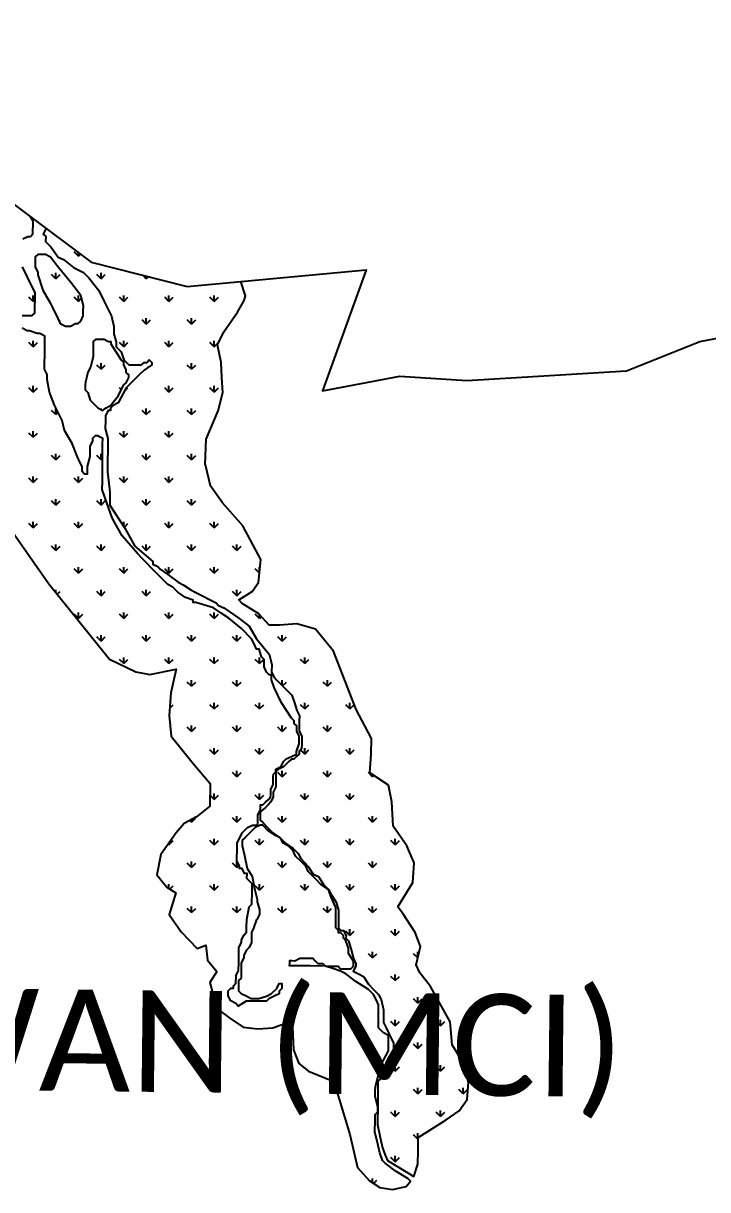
# Model space of a CAD drawing. Header units: metres. Extents: x 334693 to 340967, y 1773231 to 1777706.
# Drawn here: x 336744 to 337830, y 1775855 to 1777706 of the extents above; entities that cross this region are included whole.
import ezdxf

# ---------------------------------------------------------------- set-up
doc = ezdxf.new("R2010")
doc.units = ezdxf.units.M
doc.layers.add('MANGROOVES', color=112, linetype='Continuous')
doc.layers.add('VILLAGE NAME', color=250, linetype='Continuous')

msp = doc.modelspace()

# ---------------------------------------------------------------- linework, layer by layer
at = {"color": 3}
msp.add_lwpolyline([(335731.6, 1777476.9), (335776.9, 1777491.8), (335816.5, 1777531.2), (335854.5, 1777430), (336214.7, 1777705.8), (336362.9, 1777666.1), (336506, 1777572.2), (336649.1, 1777478.2), (336851.4, 1777326.8), (337004, 1777288.3), (337288, 1777314.6), (337219, 1777122.7), (337341.5, 1777145.9), (337447.8, 1777138.9), (337701.4, 1777154.2), (337818, 1777201), (337956.1, 1777227.5)], dxfattribs=at)
at = {"layer": 'MANGROOVES', "linetype": 'Continuous'}
for p, q in [((336831.4, 1777336.4), (336824.7, 1777343.1)), ((336831.4, 1777336.4), (336831.4, 1777341.7)), ((336831.4, 1777336.4), (336834.5, 1777339.4)), ((336795.5, 1777300.4), (336788.8, 1777307.2)), ((336795.5, 1777300.4), (336795.5, 1777310)), ((336795.5, 1777300.4), (336802.3, 1777307.2)), ((336867.4, 1777300.4), (336860.6, 1777307.2)), ((336867.4, 1777300.4), (336867.4, 1777310)), ((336867.4, 1777300.4), (336874.1, 1777307.2)), ((336939.2, 1777300.4), (336933.7, 1777306)), ((336939.2, 1777300.4), (336939.2, 1777304.6)), ((336939.2, 1777300.4), (336942.5, 1777303.8)), ((336759.6, 1777264.5), (336752.9, 1777271.3)), ((336759.6, 1777264.5), (336759.6, 1777274.1)), ((336759.6, 1777264.5), (336762.5, 1777267.4)), ((336831.4, 1777264.5), (336824.7, 1777271.3)), ((336831.4, 1777264.5), (336831.4, 1777274.1)), ((336831.4, 1777264.5), (336836.4, 1777269.5)), ((336903.3, 1777264.5), (336896.6, 1777271.3)), ((336903.3, 1777264.5), (336903.3, 1777274.1)), ((336903.3, 1777264.5), (336910, 1777271.3)), ((336975.1, 1777264.5), (336968.4, 1777271.3)), ((336975.1, 1777264.5), (336975.1, 1777274.1)), ((336975.1, 1777264.5), (336981.9, 1777271.3)), ((337047, 1777264.5), (337040.2, 1777271.3)), ((337047, 1777264.5), (337047, 1777274.1)), ((337047, 1777264.5), (337053.7, 1777271.3)), ((336800.6, 1777233.7), (336802.3, 1777235.3)), ((336939.2, 1777228.6), (336932.5, 1777235.3)), ((336939.2, 1777228.6), (336939.2, 1777238.1)), ((336939.2, 1777228.6), (336945.9, 1777235.3)), ((337011.1, 1777228.6), (337004.3, 1777235.3)), ((337011.1, 1777228.6), (337011.1, 1777238.1)), ((337011.1, 1777228.6), (337017.8, 1777235.3)), ((336759.6, 1777192.7), (336759.6, 1777202.2)), ((336903.3, 1777192.7), (336903.3, 1777202.2)), ((336975.1, 1777192.7), (336975.1, 1777202.2)), ((337047, 1777192.7), (337047, 1777202.2)), ((336759.6, 1777192.7), (336752.9, 1777199.4)), ((336759.6, 1777192.7), (336766.3, 1777199.4)), ((336903.3, 1777192.7), (336896.6, 1777199.4)), ((336903.3, 1777192.7), (336910, 1777199.4)), ((336975.1, 1777192.7), (336968.4, 1777199.4)), ((336975.1, 1777192.7), (336981.9, 1777199.4)), ((337047, 1777192.7), (337040.2, 1777199.4)), ((337047, 1777192.7), (337053.7, 1777199.4)), ((336867.4, 1777156.8), (336867.4, 1777166.3)), ((337011.1, 1777156.8), (337011.1, 1777166.3)), ((336867.4, 1777156.8), (336860.6, 1777163.5)), ((336867.4, 1777156.8), (336874.1, 1777163.5)), ((336939.2, 1777156.8), (336938.5, 1777157.5)), ((336939.2, 1777156.8), (336942.8, 1777160.4)), ((336939.2, 1777156.8), (336939.2, 1777158)), ((337011.1, 1777156.8), (337004.3, 1777163.5)), ((337011.1, 1777156.8), (337017.8, 1777163.5)), ((336759.6, 1777120.8), (336759.6, 1777130.4)), ((336975.1, 1777120.8), (336975.1, 1777130.4)), ((337047, 1777120.8), (337047, 1777130.4)), ((336759.6, 1777120.8), (336752.9, 1777127.6)), ((336759.6, 1777120.8), (336766.3, 1777127.6)), ((336899.5, 1777124.7), (336896.6, 1777127.6)), ((336904, 1777121.6), (336910, 1777127.6)), ((336975.1, 1777120.8), (336968.4, 1777127.6)), ((336975.1, 1777120.8), (336981.9, 1777127.6)), ((337047, 1777120.8), (337040.2, 1777127.6)), ((337047, 1777120.8), (337053.7, 1777127.6)), ((336795.5, 1777084.9), (336788.8, 1777091.7)), ((336795.5, 1777084.9), (336795.5, 1777094.4)), ((336867.4, 1777092.9), (336867.4, 1777094.4)), ((336939.2, 1777084.9), (336932.5, 1777091.7)), ((336939.2, 1777084.9), (336939.2, 1777094.4)), ((336939.2, 1777084.9), (336945.9, 1777091.7)), ((337011.1, 1777084.9), (337004.3, 1777091.7)), ((337011.1, 1777084.9), (337011.1, 1777094.4)), ((337011.1, 1777084.9), (337017.8, 1777091.7)), ((336795.5, 1777084.9), (336799.2, 1777088.6)), ((336759.6, 1777049), (336752.9, 1777055.7)), ((336759.6, 1777049), (336759.6, 1777058.5)), ((336759.6, 1777049), (336766.3, 1777055.7)), ((336903.3, 1777049), (336896.6, 1777055.7)), ((336903.3, 1777049), (336903.3, 1777058.5)), ((336903.3, 1777049), (336910, 1777055.7)), ((336975.1, 1777049), (336968.4, 1777055.7)), ((336975.1, 1777049), (336975.1, 1777058.5)), ((336975.1, 1777049), (336981.9, 1777055.7)), ((336795.5, 1777013.1), (336788.8, 1777019.8)), ((336795.5, 1777013.1), (336795.5, 1777022.6)), ((336795.5, 1777013.1), (336802.3, 1777019.8)), ((336867.4, 1777013.1), (336860.6, 1777019.8)), ((336867.4, 1777013.1), (336867.4, 1777022.6)), ((336939.2, 1777013.1), (336932.5, 1777019.8)), ((336939.2, 1777013.1), (336939.2, 1777022.6)), ((336939.2, 1777013.1), (336945.9, 1777019.8)), ((337011.1, 1777013.1), (337004.3, 1777019.8)), ((337011.1, 1777013.1), (337011.1, 1777022.6)), ((337011.1, 1777013.1), (337017.8, 1777019.8)), ((336867.4, 1777013.1), (336869.7, 1777015.4)), ((336759.6, 1776977.2), (336752.9, 1776983.9)), ((336759.6, 1776977.2), (336759.6, 1776986.7)), ((336759.6, 1776977.2), (336766.3, 1776983.9)), ((336831.4, 1776977.2), (336824.7, 1776983.9)), ((336831.4, 1776977.2), (336831.4, 1776986.7)), ((336831.4, 1776977.2), (336838.2, 1776983.9)), ((336903.3, 1776977.2), (336896.6, 1776983.9)), ((336903.3, 1776977.2), (336903.3, 1776986.7)), ((336903.3, 1776977.2), (336910, 1776983.9)), ((336975.1, 1776977.2), (336968.4, 1776983.9)), ((336975.1, 1776977.2), (336975.1, 1776986.7)), ((336975.1, 1776977.2), (336981.9, 1776983.9)), ((336795.5, 1776941.2), (336788.8, 1776948)), ((336795.5, 1776941.2), (336795.5, 1776950.8)), ((336795.5, 1776941.2), (336802.3, 1776948)), ((336867.4, 1776941.2), (336860.6, 1776948)), ((336867.4, 1776941.2), (336867.4, 1776950.8)), ((336867.4, 1776941.2), (336874.1, 1776948)), ((336939.2, 1776941.2), (336932.5, 1776948)), ((336939.2, 1776941.2), (336939.2, 1776950.8)), ((336939.2, 1776941.2), (336945.9, 1776948)), ((337011.1, 1776941.2), (337004.3, 1776948)), ((337011.1, 1776941.2), (337011.1, 1776950.8)), ((337011.1, 1776941.2), (337017.8, 1776948)), ((336759.6, 1776905.3), (336752.9, 1776912.1)), ((336759.6, 1776905.3), (336759.6, 1776914.8)), ((336759.6, 1776905.3), (336766.3, 1776912.1)), ((336831.4, 1776905.3), (336824.7, 1776912.1)), ((336831.4, 1776905.3), (336831.4, 1776914.8)), ((336831.4, 1776905.3), (336838.2, 1776912.1)), ((336903.3, 1776907.9), (336903.3, 1776914.8)), ((336904.3, 1776906.3), (336910, 1776912.1)), ((336975.1, 1776905.3), (336968.4, 1776912.1)), ((336975.1, 1776905.3), (336975.1, 1776914.8)), ((336975.1, 1776905.3), (336981.9, 1776912.1)), ((337047, 1776905.3), (337040.2, 1776912.1)), ((337047, 1776905.3), (337047, 1776914.8)), ((337047, 1776905.3), (337053.7, 1776912.1)), ((336795.5, 1776869.4), (336788.8, 1776876.1)), ((336795.5, 1776869.4), (336795.5, 1776878.9)), ((336795.5, 1776869.4), (336802.3, 1776876.1)), ((336867.4, 1776869.4), (336860.6, 1776876.1)), ((336867.4, 1776869.4), (336867.4, 1776878.9)), ((336867.4, 1776869.4), (336874.1, 1776876.1)), ((336939.2, 1776869.4), (336932.5, 1776876.1)), ((336939.2, 1776869.4), (336939.2, 1776878.9)), ((336939.2, 1776869.4), (336945.9, 1776876.1)), ((337011.1, 1776869.4), (337004.3, 1776876.1)), ((337011.1, 1776869.4), (337011.1, 1776878.9)), ((337011.1, 1776869.4), (337017.8, 1776876.1)), ((337082.9, 1776869.4), (337076.2, 1776876.1)), ((337082.9, 1776869.4), (337082.9, 1776878.9)), ((337082.9, 1776869.4), (337089.6, 1776876.1)), ((336831.4, 1776833.5), (336824.7, 1776840.2)), ((336831.4, 1776833.5), (336831.4, 1776843)), ((336831.4, 1776833.5), (336838.2, 1776840.2)), ((336903.3, 1776833.5), (336896.6, 1776840.2)), ((336903.3, 1776833.5), (336903.3, 1776843)), ((336903.3, 1776833.5), (336910, 1776840.2)), ((336975.1, 1776833.5), (336968.4, 1776840.2)), ((336975.1, 1776833.5), (336975.1, 1776843)), ((336975.1, 1776833.5), (336981.9, 1776840.2)), ((337047, 1776833.5), (337040.2, 1776840.2)), ((337047, 1776833.5), (337047, 1776843)), ((337047, 1776833.5), (337053.7, 1776840.2)), ((337118.8, 1776833.5), (337112.1, 1776840.2)), ((337118.8, 1776833.5), (337118.8, 1776843)), ((337118.8, 1776833.5), (337119, 1776833.7)), ((336795.5, 1776802.6), (336795.5, 1776807.1)), ((336797.8, 1776799.8), (336802.3, 1776804.3)), ((336867.4, 1776797.6), (336860.6, 1776804.3)), ((336867.4, 1776797.6), (336867.4, 1776807.1)), ((336867.4, 1776797.6), (336874.1, 1776804.3)), ((336939.2, 1776797.6), (336932.5, 1776804.3)), ((336939.2, 1776797.6), (336939.2, 1776807.1)), ((336939.2, 1776797.6), (336945.9, 1776804.3)), ((337011.1, 1776806.2), (337011.1, 1776807.1)), ((337016.8, 1776803.3), (337017.8, 1776804.3)), ((337082.9, 1776797.6), (337076.2, 1776804.3)), ((337082.9, 1776797.6), (337082.9, 1776807.1)), ((337082.9, 1776797.6), (337089.6, 1776804.3)), ((336831.4, 1776761.6), (336824.7, 1776768.4)), ((336831.4, 1776761.6), (336831.4, 1776771.2)), ((336831.4, 1776761.6), (336838.2, 1776768.4)), ((336903.3, 1776761.6), (336896.6, 1776768.4)), ((336903.3, 1776761.6), (336903.3, 1776771.2)), ((336903.3, 1776761.6), (336910, 1776768.4)), ((336975.1, 1776761.6), (336968.4, 1776768.4)), ((336975.1, 1776761.6), (336975.1, 1776771.2)), ((336975.1, 1776761.6), (336981.9, 1776768.4)), ((337047, 1776761.6), (337040.2, 1776768.4)), ((337047, 1776761.6), (337047, 1776771.2)), ((337047, 1776761.6), (337053.7, 1776768.4)), ((337118.8, 1776761.6), (337112.1, 1776768.4)), ((337118.8, 1776761.6), (337118.8, 1776767.6)), ((337118.8, 1776761.6), (337121.7, 1776764.5)), ((336867.4, 1776725.7), (336860.6, 1776732.4)), ((336867.4, 1776725.7), (336867.4, 1776735.2)), ((336867.4, 1776725.7), (336874.1, 1776732.4)), ((336939.2, 1776725.7), (336932.5, 1776732.4)), ((336939.2, 1776725.7), (336939.2, 1776735.2)), ((336939.2, 1776725.7), (336945.9, 1776732.4)), ((337011.1, 1776725.7), (337004.3, 1776732.4)), ((337011.1, 1776725.7), (337011.1, 1776735.2)), ((337011.1, 1776725.7), (337017.8, 1776732.4)), ((337082.9, 1776725.7), (337076.2, 1776732.4)), ((337082.9, 1776725.7), (337082.9, 1776735.2)), ((337082.9, 1776725.7), (337089.6, 1776732.4)), ((337154.7, 1776725.7), (337148, 1776732.4)), ((337154.7, 1776725.7), (337154.7, 1776735.2)), ((337154.7, 1776725.7), (337161.5, 1776732.4)), ((336903.3, 1776689.8), (336896.6, 1776696.5)), ((336903.3, 1776689.8), (336903.3, 1776699.3)), ((336903.3, 1776689.8), (336910, 1776696.5)), ((336975.1, 1776689.8), (336968.4, 1776696.5)), ((336975.1, 1776689.8), (336975.1, 1776699.3)), ((336975.1, 1776689.8), (336981.9, 1776696.5)), ((337047, 1776689.8), (337040.2, 1776696.5)), ((337047, 1776689.8), (337047, 1776699.3)), ((337047, 1776689.8), (337053.7, 1776696.5)), ((337118.8, 1776689.8), (337112.1, 1776696.5)), ((337118.8, 1776689.8), (337118.8, 1776699.3)), ((337118.8, 1776689.8), (337125.5, 1776696.5)), ((337190.7, 1776689.8), (337183.9, 1776696.5)), ((337190.7, 1776689.8), (337190.7, 1776699.3)), ((337190.7, 1776689.8), (337197.4, 1776696.5)), ((337011.1, 1776653.9), (337004.3, 1776660.6)), ((337011.1, 1776653.9), (337011.1, 1776663.4)), ((337011.1, 1776653.9), (337017.8, 1776660.6)), ((337082.9, 1776653.9), (337076.2, 1776660.6)), ((337082.9, 1776653.9), (337082.9, 1776663.4)), ((337082.9, 1776653.9), (337089.6, 1776660.6)), ((337154.7, 1776655.3), (337154.7, 1776663.4)), ((337155.5, 1776654.6), (337161.5, 1776660.6)), ((337226.6, 1776653.9), (337219.8, 1776660.6)), ((337226.6, 1776653.9), (337226.6, 1776663.4)), ((337226.6, 1776653.9), (337233.3, 1776660.6)), ((336976.3, 1776619.1), (336981.9, 1776624.7)), ((337047, 1776617.9), (337040.2, 1776624.7)), ((337047, 1776617.9), (337047, 1776627.5)), ((337047, 1776617.9), (337053.7, 1776624.7)), ((337118.8, 1776617.9), (337112.1, 1776624.7)), ((337118.8, 1776617.9), (337118.8, 1776627.5)), ((337118.8, 1776617.9), (337125.5, 1776624.7)), ((337190.7, 1776617.9), (337183.9, 1776624.7)), ((337190.7, 1776617.9), (337190.7, 1776627.5)), ((337190.7, 1776617.9), (337197.4, 1776624.7)), ((337262.5, 1776617.9), (337255.8, 1776624.7)), ((337262.5, 1776617.9), (337262.5, 1776627.5)), ((337262.5, 1776617.9), (337269.2, 1776624.7)), ((337011.1, 1776582), (337011.1, 1776591.6)), ((337082.9, 1776582), (337082.9, 1776591.6)), ((337154.7, 1776582), (337154.7, 1776591.6)), ((337226.6, 1776582), (337226.6, 1776591.6)), ((337011.1, 1776582), (337004.3, 1776588.8)), ((337011.1, 1776582), (337017.8, 1776588.8)), ((337082.9, 1776582), (337076.2, 1776588.8)), ((337082.9, 1776582), (337089.6, 1776588.8)), ((337154.7, 1776582), (337148, 1776588.8)), ((337154.7, 1776582), (337161.5, 1776588.8)), ((337226.6, 1776582), (337219.8, 1776588.8)), ((337226.6, 1776582), (337233.3, 1776588.8)), ((337047, 1776546.1), (337047, 1776555.6)), ((337118.8, 1776546.1), (337118.8, 1776555.6)), ((337190.7, 1776546.1), (337190.7, 1776555.6)), ((337262.5, 1776546.1), (337262.5, 1776555.6)), ((337047, 1776546.1), (337040.2, 1776552.8)), ((337047, 1776546.1), (337053.7, 1776552.8)), ((337118.8, 1776546.1), (337112.1, 1776552.8)), ((337118.8, 1776546.1), (337125.5, 1776552.8)), ((337190.7, 1776546.1), (337184, 1776552.8)), ((337190.7, 1776546.1), (337197.4, 1776552.8)), ((337262.5, 1776546.1), (337255.8, 1776552.8)), ((337262.5, 1776546.1), (337269.2, 1776552.8)), ((337082.9, 1776510.2), (337082.9, 1776519.7)), ((337154.7, 1776510.2), (337154.7, 1776519.7)), ((337226.6, 1776510.2), (337226.6, 1776519.7)), ((337082.9, 1776510.2), (337076.2, 1776516.9)), ((337082.9, 1776510.2), (337089.6, 1776516.9)), ((337154.7, 1776510.2), (337148, 1776516.9)), ((337154.7, 1776510.2), (337161.5, 1776516.9)), ((337226.6, 1776510.2), (337219.8, 1776516.9)), ((337226.6, 1776510.2), (337233.3, 1776516.9)), ((337298.4, 1776510.2), (337291.7, 1776516.9)), ((337298.4, 1776510.2), (337298.4, 1776513.7)), ((337298.4, 1776510.2), (337300.5, 1776512.3)), ((337047, 1776474.3), (337040.3, 1776481)), ((337047, 1776474.3), (337047, 1776483.8)), ((337047, 1776474.3), (337053.7, 1776481)), ((337118.8, 1776474.3), (337112.1, 1776481)), ((337118.8, 1776474.3), (337118.8, 1776483.8)), ((337118.8, 1776474.3), (337125.5, 1776481)), ((337190.7, 1776474.3), (337183.9, 1776481)), ((337190.7, 1776474.3), (337190.7, 1776483.8)), ((337190.7, 1776474.3), (337197.4, 1776481)), ((337262.5, 1776474.3), (337255.8, 1776481)), ((337262.5, 1776474.3), (337262.5, 1776483.8)), ((337262.5, 1776474.3), (337269.2, 1776481)), ((337011.1, 1776438.3), (337017.8, 1776445.1)), ((337082.9, 1776438.3), (337076.2, 1776445.1)), ((337082.9, 1776438.3), (337082.9, 1776447.9)), ((337082.9, 1776438.3), (337089.6, 1776445.1)), ((337154.7, 1776438.3), (337148, 1776445.1)), ((337154.7, 1776438.3), (337154.7, 1776447.9)), ((337154.7, 1776438.3), (337161.5, 1776445.1)), ((337226.6, 1776438.3), (337219.8, 1776445.1)), ((337226.6, 1776438.3), (337226.6, 1776447.9)), ((337226.6, 1776438.3), (337233.3, 1776445.1)), ((337298.4, 1776438.3), (337291.7, 1776445.1)), ((337298.4, 1776438.3), (337298.4, 1776447.9)), ((337298.4, 1776438.3), (337305.2, 1776445.1)), ((337011.1, 1776438.3), (337008.5, 1776440.9)), ((337011.1, 1776438.3), (337011.1, 1776442.3)), ((336975.1, 1776402.4), (336981.9, 1776409.2)), ((337047, 1776402.4), (337040.2, 1776409.2)), ((337047, 1776402.4), (337047, 1776411.9)), ((337047, 1776402.4), (337053.7, 1776409.2)), ((337118.8, 1776402.4), (337112.1, 1776409.2)), ((337118.8, 1776402.4), (337118.8, 1776411.9)), ((337118.8, 1776402.4), (337125.5, 1776409.2)), ((337190.7, 1776402.4), (337183.9, 1776409.2)), ((337190.7, 1776402.4), (337190.7, 1776411.9)), ((337190.7, 1776402.4), (337197.4, 1776409.2)), ((337262.5, 1776402.4), (337255.8, 1776409.2)), ((337262.5, 1776402.4), (337262.5, 1776411.9)), ((337262.5, 1776402.4), (337269.2, 1776409.2)), ((337334.3, 1776402.4), (337327.6, 1776409.2)), ((337334.3, 1776402.4), (337334.3, 1776411.9)), ((337334.3, 1776402.4), (337341.1, 1776409.2)), ((336975.1, 1776402.4), (336973.9, 1776403.6)), ((336975.1, 1776402.4), (336975.1, 1776405.3)), ((337011.1, 1776366.5), (337004.3, 1776373.2)), ((337011.1, 1776366.5), (337011.1, 1776376)), ((337011.1, 1776366.5), (337017.8, 1776373.2)), ((337082.9, 1776366.5), (337076.2, 1776373.2)), ((337082.9, 1776366.5), (337082.9, 1776376)), ((337082.9, 1776366.5), (337086.5, 1776370.1)), ((337154.7, 1776366.5), (337148, 1776373.2)), ((337154.7, 1776366.5), (337154.7, 1776376)), ((337154.7, 1776366.5), (337161.5, 1776373.2)), ((337226.6, 1776366.5), (337219.8, 1776373.2)), ((337226.6, 1776366.5), (337226.6, 1776376)), ((337226.6, 1776366.5), (337233.3, 1776373.2)), ((337298.4, 1776366.5), (337291.7, 1776373.2)), ((337298.4, 1776366.5), (337298.4, 1776376)), ((337298.4, 1776366.5), (337305.2, 1776373.2)), ((337364.3, 1776372.5), (337363.5, 1776373.2)), ((336975.1, 1776333.1), (336975.1, 1776340.1)), ((336976.7, 1776332.1), (336981.9, 1776337.3)), ((337047, 1776330.6), (337040.2, 1776337.3)), ((337047, 1776330.6), (337047, 1776340.1)), ((337047, 1776330.6), (337053.7, 1776337.3)), ((337118.8, 1776330.6), (337112.1, 1776337.3)), ((337118.8, 1776330.6), (337118.8, 1776340.1)), ((337118.8, 1776330.6), (337125.5, 1776337.3)), ((337190.7, 1776330.6), (337183.9, 1776337.3)), ((337190.7, 1776330.6), (337190.7, 1776340.1)), ((337190.7, 1776330.6), (337197.4, 1776337.3)), ((337262.5, 1776330.6), (337255.8, 1776337.3)), ((337262.5, 1776330.6), (337262.5, 1776340.1)), ((337262.5, 1776330.6), (337269.2, 1776337.3)), ((337334.3, 1776330.6), (337327.6, 1776337.3)), ((337334.3, 1776330.6), (337334.3, 1776340.1)), ((337334.3, 1776330.6), (337341.1, 1776337.3)), ((337011.1, 1776294.7), (337004.3, 1776301.4)), ((337011.1, 1776294.7), (337011.1, 1776304.2)), ((337011.1, 1776294.7), (337017.8, 1776301.4)), ((337082.9, 1776294.7), (337076.2, 1776301.4)), ((337082.9, 1776294.7), (337082.9, 1776304.2)), ((337082.9, 1776294.7), (337089.6, 1776301.4)), ((337154.7, 1776294.7), (337148, 1776301.4)), ((337154.7, 1776294.7), (337154.7, 1776304.2)), ((337154.7, 1776294.7), (337161.5, 1776301.4)), ((337226.6, 1776294.7), (337219.8, 1776301.4)), ((337226.6, 1776294.7), (337226.6, 1776304.2)), ((337226.6, 1776294.7), (337233.3, 1776301.4)), ((337298.4, 1776294.7), (337291.7, 1776301.4)), ((337298.4, 1776294.7), (337298.4, 1776304.2)), ((337298.4, 1776294.7), (337305.2, 1776301.4)), ((337262.5, 1776258.7), (337255.8, 1776265.5)), ((337262.5, 1776258.7), (337262.5, 1776268.3)), ((337262.5, 1776258.7), (337269.2, 1776265.5)), ((337334.3, 1776258.7), (337327.6, 1776265.5)), ((337334.3, 1776258.7), (337334.3, 1776268.3)), ((337334.3, 1776258.7), (337341.1, 1776265.5)), ((337298.4, 1776222.8), (337291.7, 1776229.6)), ((337298.4, 1776222.8), (337298.4, 1776232.3)), ((337298.4, 1776222.8), (337305.2, 1776229.6)), ((337370.1, 1776222.9), (337363.5, 1776229.6)), ((337370.3, 1776223.4), (337370.3, 1776232.3)), ((337334.3, 1776186.9), (337327.6, 1776193.6)), ((337334.3, 1776186.9), (337334.3, 1776196.4)), ((337334.3, 1776186.9), (337341.1, 1776193.6)), ((337370.3, 1776151), (337363.5, 1776157.7)), ((337370.3, 1776151), (337370.3, 1776160.5)), ((337370.3, 1776151), (337377, 1776157.7)), ((337334.3, 1776115.1), (337327.6, 1776121.8)), ((337334.3, 1776115.1), (337334.3, 1776124.6)), ((337334.3, 1776115.1), (337341.1, 1776121.8)), ((337406.2, 1776115.1), (337399.4, 1776121.8)), ((337406.2, 1776115.1), (337406.2, 1776124.6)), ((337406.2, 1776115.1), (337412.9, 1776121.8)), ((337370.3, 1776079.1), (337363.5, 1776085.9)), ((337370.3, 1776079.1), (337370.3, 1776088.7)), ((337370.3, 1776079.1), (337377, 1776085.9)), ((337334.3, 1776043.2), (337327.6, 1776049.9)), ((337334.3, 1776043.2), (337334.3, 1776052.7)), ((337334.3, 1776043.2), (337341.1, 1776049.9)), ((337406.2, 1776043.2), (337399.4, 1776049.9)), ((337406.2, 1776043.2), (337406.2, 1776052.7)), ((337406.2, 1776043.2), (337412.9, 1776049.9)), ((337370.3, 1776007.3), (337363.5, 1776014)), ((337370.3, 1776007.3), (337370.3, 1776016.8)), ((337370.3, 1776007.3), (337377, 1776014)), ((337442.1, 1776007.3), (337435.4, 1776014)), ((337442.1, 1776007.3), (337442.1, 1776016.8)), ((337442.1, 1776007.3), (337448.8, 1776014)), ((337334.3, 1775971.4), (337334.3, 1775980.9)), ((337406.2, 1775971.4), (337406.2, 1775980.9)), ((337334.3, 1775971.4), (337327.6, 1775978.1)), ((337334.3, 1775971.4), (337341.1, 1775978.1)), ((337406.2, 1775971.4), (337399.4, 1775978.1)), ((337406.2, 1775971.4), (337412.9, 1775978.1)), ((337370.3, 1775935.5), (337370.3, 1775945)), ((337370.3, 1775935.5), (337363.5, 1775942.2)), ((337370.3, 1775935.5), (337370.6, 1775935.8)), ((337376.3, 1775941.5), (337377, 1775942.2)), ((337334.3, 1775899.5), (337334.3, 1775909.1)), ((337334.3, 1775899.5), (337327.6, 1775906.3)), ((337334.3, 1775899.5), (337341.1, 1775906.3)), ((337298.4, 1775866.1), (337298.4, 1775873.1)), ((337299.9, 1775865.1), (337305.2, 1775870.3))]:
    msp.add_line(p, q, dxfattribs=at)
at = {"layer": 'MANGROOVES', "flags": 128}
for points in [[(336743, 1777363.7), (336751.2, 1777367.7), (336755.2, 1777367.6), (336759.3, 1777371.7), (336759.3, 1777375.7), (336759.4, 1777387.9), (336759.4, 1777391.9), (336755.5, 1777398.5)], [(336780.2, 1777380.1), (336779.6, 1777379.6), (336775.5, 1777371.5), (336779.5, 1777367.4), (336779.4, 1777359.4), (336787.4, 1777351.2), (336799.5, 1777334.9), (336807.5, 1777330.8), (336823.6, 1777318.5), (336839.7, 1777310.3), (336847.8, 1777302.1), (336863.8, 1777281.7), (336871.8, 1777265.5), (336883.7, 1777241.1), (336887.6, 1777224.9), (336887.6, 1777220.8), (336887.5, 1777212.7), (336891.5, 1777200.5), (336891.4, 1777192.5), (336899.4, 1777184.3), (336903.4, 1777172.1), (336911.4, 1777164), (336915.4, 1777163.9), (336919.5, 1777163.9), (336923.5, 1777163.9), (336927.6, 1777163.8), (336931.6, 1777163.8), (336935.7, 1777167.8), (336939.8, 1777167.8), (336943.8, 1777171.8), (336947.9, 1777167.7), (336947.8, 1777163.7), (336935.6, 1777155.7), (336927.5, 1777147.6), (336915.2, 1777135.6), (336907.1, 1777127.6), (336894.7, 1777103.4), (336886.6, 1777099.4), (336882.5, 1777095.4), (336882.5, 1777091.3), (336878.4, 1777091.3), (336874.3, 1777083.3), (336874.3, 1777079.2), (336874.2, 1777075.2), (336874.1, 1777063), (336878.1, 1777046.8), (336877.9, 1777030.6), (336877.9, 1777026.6), (336877.8, 1777014.4), (336877.6, 1776994.2), (336881.4, 1776961.8), (336881.4, 1776953.7), (336881.3, 1776941.5), (336889.2, 1776929.3), (336905.2, 1776904.9), (336921.2, 1776876.4), (336949.3, 1776851.9), (336949.3, 1776847.9), (336957.4, 1776843.8), (336961.4, 1776839.7), (336973.5, 1776831.5), (336989.5, 1776819.2), (336997.6, 1776815.1), (337009.7, 1776806.9), (337017.7, 1776802.8), (337050, 1776786.3), (337054, 1776782.2), (337062.1, 1776778.1), (337086.2, 1776761.7), (337102.3, 1776749.5), (337114.3, 1776729.1), (337134.3, 1776704.7), (337138.2, 1776688.4), (337138.1, 1776676.3), (337142.1, 1776668.2), (337146.1, 1776664.1), (337150.2, 1776660), (337158.2, 1776651.8), (337170.2, 1776639.6), (337174.2, 1776627.4), (337178.1, 1776615.2), (337182.1, 1776607.1), (337182, 1776599), (337182, 1776595), (337181.9, 1776586.9), (337181.9, 1776582.8), (337185.9, 1776574.7), (337185.8, 1776562.5), (337185.7, 1776554.4), (337181.6, 1776550.4), (337181.6, 1776546.4), (337177.5, 1776542.4), (337173.4, 1776538.4), (337169.4, 1776538.4), (337165.3, 1776534.4), (337161.2, 1776530.4), (337157.2, 1776526.3), (337149, 1776522.4), (337145, 1776518.3), (337144.9, 1776514.3), (337144.9, 1776506.2), (337144.8, 1776494.1), (337140.6, 1776486), (337140.6, 1776477.9), (337136.5, 1776469.8), (337132.4, 1776465.8), (337128.3, 1776461.8), (337124.2, 1776457.8), (337120.1, 1776453.8), (337120.1, 1776445.7), (337120, 1776441.6), (337124.1, 1776437.5), (337132.1, 1776429.4), (337140.1, 1776421.2), (337152.2, 1776413), (337160.2, 1776404.9), (337172.3, 1776396.7), (337180.3, 1776388.5), (337184.3, 1776380.4), (337196.3, 1776368.1), (337204.3, 1776355.9), (337212.4, 1776351.8), (337220.4, 1776339.6), (337228.4, 1776331.4), (337232.4, 1776323.3), (337240.4, 1776311.1), (337244.4, 1776298.9), (337244.3, 1776290.8), (337244.2, 1776282.7), (337244.2, 1776274.6), (337244.1, 1776270.6), (337248.1, 1776266.5), (337252.2, 1776266.5), (337256.2, 1776258.3), (337256.1, 1776254.3), (337260.1, 1776250.2), (337264.1, 1776238), (337268, 1776221.8), (337272, 1776213.7), (337272, 1776209.6), (337267.8, 1776201.6), (337275.9, 1776197.5), (337284, 1776193.3), (337292, 1776181.1), (337300, 1776173), (337308, 1776164.8), (337312, 1776156.7), (337315.9, 1776140.4), (337315.9, 1776132.4), (337315.8, 1776124.3), (337315.8, 1776120.2), (337319.7, 1776112.1), (337323.7, 1776103.9), (337327.7, 1776095.8), (337331.7, 1776087.7), (337331.7, 1776083.6), (337331.6, 1776071.5), (337327.4, 1776063.4), (337323.3, 1776055.4), (337319.2, 1776047.3), (337315.1, 1776039.2), (337311, 1776035.2), (337311, 1776031.2), (337306.9, 1776027.2), (337306.8, 1776015), (337306.7, 1776002.9), (337306.6, 1775994.8), (337306.6, 1775986.7), (337306.5, 1775978.6), (337306.4, 1775970.5), (337306.3, 1775958.3), (337310.2, 1775938.1), (337314.1, 1775921.8), (337318.1, 1775909.7), (337322.1, 1775901.5), (337342.2, 1775889.2), (337363.9, 1775875.9), (337370.3, 1775895.5), (337370.5, 1775916.7), (337370.7, 1775937.9), (337415.2, 1775965.9), (337435.6, 1775980), (337448.4, 1775998.3), (337450.8, 1776025.6), (337441.8, 1776057.6), (337424.7, 1776085), (337421.5, 1776121.7), (337390.1, 1776177.3), (337373.5, 1776199.2), (337367.6, 1776212.1), (337374.3, 1776241), (337365.8, 1776263.1), (337347.6, 1776291.8), (337338.5, 1776303.8), (337362.1, 1776342.5), (337364.4, 1776373.7), (337352.6, 1776400.5), (337330.8, 1776431.9), (337328.7, 1776470.3), (337323.5, 1776497), (337294.2, 1776516.5), (337296.3, 1776546.9), (337296.5, 1776571.2), (337286.1, 1776591.1), (337272.4, 1776617.2), (337236.2, 1776709.6), (337207.5, 1776744.5), (337178, 1776752.8), (337150.7, 1776751), (337134.1, 1776751.1), (337117.7, 1776768.7), (337091.6, 1776785), (337086.2, 1776791), (337107.4, 1776804.2), (337117.5, 1776818.7), (337121.1, 1776854.8), (337092.6, 1776908.4), (337060.2, 1776945), (337040.7, 1776972.7)], [(336835.1, 1777233.4), (336839.2, 1777241.5), (336839.2, 1777249.6), (336839.3, 1777257.7), (336835.4, 1777273.9), (336819.4, 1777294.3), (336799.3, 1777318.7), (336787.3, 1777335), (336779.3, 1777339.1), (336775.2, 1777339.1), (336767.1, 1777339.2), (336763, 1777335.2), (336763, 1777327.1), (336762.9, 1777323.1), (336762.9, 1777319), (336766.9, 1777310.9), (336766.8, 1777306.8), (336774.7, 1777282.5), (336786.7, 1777262.1), (336790.7, 1777254), (336798.7, 1777237.7), (336802.6, 1777229.6), (336810.7, 1777225.5), (336818.8, 1777225.4), (336826.9, 1777229.4), (336831, 1777229.4)], [(336742, 1777242.3), (336746.1, 1777242.2), (336750.1, 1777242.2), (336754.2, 1777242.2), (336758.2, 1777242.1), (336762.3, 1777246.1), (336762.4, 1777258.3), (336762.5, 1777266.4), (336762.6, 1777278.5), (336758.6, 1777286.7), (336750.6, 1777302.9), (336742.7, 1777319.2)], [(337060.8, 1777120.2), (337059.2, 1777143.9), (337057.9, 1777167.8), (337052, 1777195.7), (337062, 1777216.5), (337083.9, 1777247.5), (337094.6, 1777265.8), (337096.4, 1777273.4), (337089.1, 1777296.1)], [(337110.6, 1776271.7), (337106.4, 1776263.6), (337106.3, 1776247.4), (337102.2, 1776239.4), (337098.1, 1776235.3), (337094, 1776227.3), (337094, 1776223.2), (337089.9, 1776215.2), (337089.8, 1776207.1), (337089.8, 1776203), (337089.7, 1776194.9), (337089.7, 1776190.9), (337085.6, 1776186.9), (337085.5, 1776178.8), (337085.4, 1776170.7), (337089.5, 1776166.6), (337097.5, 1776162.5), (337105.6, 1776158.4), (337117.7, 1776158.3), (337129.9, 1776162.2), (337138, 1776166.2), (337146.2, 1776174.2), (337150.3, 1776182.3), (337154.4, 1776182.3), (337154.3, 1776178.2), (337154.3, 1776174.2), (337150.2, 1776170.1), (337150.2, 1776166.1), (337142, 1776162.1), (337133.9, 1776158.1), (337129.8, 1776154.1), (337117.7, 1776154.2), (337105.6, 1776154.3), (337097.5, 1776154.4), (337085.2, 1776146.4), (337081.2, 1776150.5), (337073.2, 1776154.6), (337069.2, 1776162.7), (337069.3, 1776170.8), (337073.3, 1776174.8), (337077.4, 1776174.8), (337077.4, 1776178.8), (337081.5, 1776182.8), (337081.6, 1776195), (337085.7, 1776203.1), (337085.7, 1776207.1), (337085.8, 1776211.1), (337085.9, 1776227.3), (337086, 1776235.4), (337086, 1776239.5), (337090.1, 1776247.5), (337090.2, 1776251.6), (337094.3, 1776259.7), (337098.3, 1776263.7), (337098.4, 1776271.8), (337098.5, 1776283.9), (337102.7, 1776304.1), (337106.8, 1776308.1), (337107, 1776328.4), (337107, 1776332.4), (337107.1, 1776340.5), (337099, 1776348.7), (337099.1, 1776356.8), (337095.1, 1776356.8), (337091.1, 1776364.9), (337087, 1776365), (337087.1, 1776369), (337083.1, 1776377.2), (337083.1, 1776385.3), (337083.2, 1776389.3), (337083.2, 1776393.3), (337083.2, 1776397.4), (337083.3, 1776405.5), (337087.4, 1776413.6), (337091.5, 1776421.6), (337095.6, 1776425.6), (337099.7, 1776429.6), (337107.8, 1776433.6), (337115.9, 1776433.6), (337116, 1776437.6), (337116, 1776441.7), (337116, 1776445.7), (337116.1, 1776449.8), (337120.2, 1776457.8), (337120.2, 1776465.9), (337124.3, 1776465.9), (337128.4, 1776469.9), (337132.4, 1776473.9), (337136.5, 1776477.9), (337136.6, 1776482), (337136.6, 1776486), (337136.6, 1776490.1), (337140.7, 1776498.1), (337140.8, 1776506.2), (337140.8, 1776510.3), (337140.9, 1776514.3), (337145, 1776518.3), (337145, 1776522.4), (337153.1, 1776526.4), (337157.2, 1776534.4), (337161.3, 1776538.5), (337169.4, 1776542.4), (337177.6, 1776546.4), (337177.6, 1776550.5), (337181.7, 1776562.6), (337181.8, 1776566.6), (337181.8, 1776574.7), (337177.9, 1776582.9), (337177.9, 1776590.9), (337173.9, 1776595), (337173.9, 1776599.1), (337169.9, 1776603.2), (337161.9, 1776615.4), (337153.9, 1776627.6), (337142, 1776652), (337138, 1776664.1), (337138.1, 1776668.2), (337138.1, 1776672.2), (337134.1, 1776672.3), (337130.1, 1776676.4), (337126.1, 1776684.5), (337126.2, 1776696.6), (337122.2, 1776700.7), (337118.2, 1776712.9), (337114.2, 1776712.9), (337110.2, 1776721.1), (337106.2, 1776729.2), (337090.1, 1776745.5), (337070, 1776761.9), (337058, 1776770.1), (337045.9, 1776778.3), (337017.6, 1776786.6), (337013.6, 1776786.6), (337013.6, 1776790.7), (337001.5, 1776794.8), (336989.4, 1776803), (336985.4, 1776807.1), (336981.4, 1776811.2), (336973.3, 1776815.3), (336961.3, 1776827.5), (336949.2, 1776839.8), (336937.2, 1776852), (336933.2, 1776856.1), (336925.1, 1776864.3), (336901.1, 1776892.8), (336889.1, 1776913.1), (336885.1, 1776921.3), (336873.3, 1776953.7), (336869.3, 1776965.9), (336869.4, 1776978.1), (336869.5, 1776986.2), (336869.6, 1776998.3), (336869.8, 1777022.6), (336869.9, 1777038.8), (336870, 1777046.9), (336861.9, 1777051), (336857.9, 1777051), (336853.8, 1777047), (336853.7, 1777043), (336849.6, 1777034.9), (336849.5, 1777018.7), (336845.3, 1777002.6), (336845.2, 1776990.4), (336841.2, 1776990.4), (336837.2, 1776994.5), (336837.2, 1777002.6), (336833.2, 1777010.7), (336829.3, 1777018.9), (336821.3, 1777039.2), (336809.4, 1777059.5), (336805.4, 1777075.8), (336793.5, 1777100.1), (336785.6, 1777120.4), (336781.7, 1777140.7), (336781.7, 1777148.8), (336777.8, 1777156.9), (336777.8, 1777165), (336778, 1777181.2), (336778.1, 1777197.4), (336778.2, 1777205.5), (336778.2, 1777209.6), (336770.1, 1777213.7), (336766.1, 1777213.7), (336754, 1777217.9), (336749.9, 1777217.9), (336741.9, 1777222)], [(336859.1, 1777204.9), (336855, 1777200.8), (336855, 1777196.8), (336854.9, 1777184.7), (336854.8, 1777176.6), (336850.7, 1777160.4), (336846.5, 1777152.3), (336842.4, 1777136.2), (336842.3, 1777132.1), (336842.3, 1777124), (336846.3, 1777119.9), (336850.2, 1777107.8), (336858.3, 1777099.6), (336862.3, 1777095.5), (336870.3, 1777091.4), (336874.4, 1777095.4), (336882.5, 1777099.4), (336894.8, 1777115.5), (336903, 1777131.6), (336907.1, 1777135.6), (336911.2, 1777143.7), (336911.3, 1777147.8), (336907.3, 1777151.8), (336907.3, 1777155.9), (336903.3, 1777164), (336903.3, 1777168.1), (336899.3, 1777172.1), (336883.3, 1777196.6), (336883.4, 1777200.6), (336879.3, 1777200.6), (336871.3, 1777204.8)], [(337032.7, 1777005.7), (337034.4, 1777045.9), (337053.5, 1777090.9)], [(336646.2, 1777013.1), (336784.5, 1776816.2), (336880.9, 1776696.9), (336922.5, 1776676.6), (336944.6, 1776672.8), (336986.4, 1776681.1), (336978, 1776643.3), (336975.4, 1776607.5), (336978.4, 1776574.5), (337013.8, 1776531.5), (337040.8, 1776499.6), (337039.8, 1776463.9), (337018.9, 1776446.5), (336999.1, 1776435.9), (336986.4, 1776421.4), (336962.3, 1776387), (336955.7, 1776354.7), (336972.5, 1776334.8), (336985.9, 1776326.3), (336975.3, 1776292), (336994.3, 1776264.5), (337019.9, 1776237.7), (337033.7, 1776243), (337036.4, 1776219.2), (337050.9, 1776201.3), (337040.1, 1776183.9), (337051, 1776142.6), (337071.8, 1776127.3), (337093.2, 1776112.8), (337116.4, 1776110.6), (337140, 1776112.1), (337165, 1776120.8), (337170.8, 1776125.3), (337172.6, 1776076.9), (337181.4, 1776055.3), (337196.8, 1776043.4), (337236.8, 1776026.9), (337262, 1775942.7), (337274.6, 1775890.4), (337293.2, 1775869.5), (337310.1, 1775858.5), (337329.8, 1775855.2), (337351.7, 1775860.1), (337358.4, 1775868.7), (337354.2, 1775872.9), (337334.1, 1775885.2), (337318, 1775897.5), (337314, 1775901.6), (337310, 1775913.8), (337306.1, 1775930), (337302.2, 1775946.2), (337302.2, 1775950.3), (337302.3, 1775962.4), (337302.4, 1775974.6), (337306.5, 1775978.6), (337306.6, 1775986.7), (337302.7, 1776002.9), (337302.7, 1776011), (337302.8, 1776019.1), (337307, 1776035.3), (337311.1, 1776051.4), (337319.4, 1776067.5), (337323.5, 1776075.6), (337323.6, 1776083.7), (337323.6, 1776087.8), (337323.7, 1776095.9), (337323.7, 1776099.9), (337315.6, 1776104), (337311.6, 1776108.1), (337307.6, 1776112.2), (337307.6, 1776116.2), (337307.7, 1776128.4), (337307.8, 1776136.5), (337307.9, 1776148.6), (337303.9, 1776156.7), (337299.9, 1776164.9), (337291.9, 1776173), (337271.8, 1776185.3), (337255.7, 1776197.6), (337247.6, 1776201.7), (337235.5, 1776205.9), (337223.4, 1776210), (337199.1, 1776210.2), (337174.8, 1776210.4), (337170.8, 1776210.5), (337166.7, 1776210.5), (337166.8, 1776214.5), (337166.8, 1776218.6), (337170.8, 1776218.6), (337174.9, 1776218.5), (337183, 1776222.5), (337195.2, 1776222.4), (337199.2, 1776222.4), (337203.3, 1776222.3), (337207.3, 1776218.3), (337211.3, 1776214.2), (337219.4, 1776214.1), (337223.4, 1776210), (337231.5, 1776210), (337235.5, 1776209.9), (337243.6, 1776209.9), (337247.6, 1776205.8), (337251.7, 1776205.7), (337255.7, 1776205.7), (337259.8, 1776205.7), (337263.8, 1776205.6), (337267.9, 1776209.7), (337267.9, 1776213.7), (337268, 1776217.8), (337260, 1776230), (337260.1, 1776238.1), (337256.1, 1776250.2), (337252.1, 1776254.3), (337252.1, 1776258.4), (337248.1, 1776262.5), (337244.1, 1776262.5), (337244.1, 1776266.5), (337240.1, 1776270.6), (337240.1, 1776274.7), (337240.1, 1776278.7), (337240.2, 1776286.8), (337240.2, 1776290.9), (337240.3, 1776303), (337232.4, 1776319.3), (337228.4, 1776331.4), (337216.4, 1776339.6), (337208.3, 1776347.8), (337196.3, 1776360), (337192.3, 1776368.2), (337184.3, 1776376.3), (337176.2, 1776384.5), (337172.3, 1776392.6), (337164.2, 1776400.8), (337156.2, 1776404.9), (337152.2, 1776413), (337144.1, 1776417.1), (337132, 1776425.3), (337124, 1776433.5), (337120, 1776433.5), (337111.8, 1776429.6), (337103.7, 1776421.5), (337095.5, 1776413.5), (337091.4, 1776409.5), (337091.4, 1776401.4), (337095.3, 1776385.2), (337099.2, 1776364.9), (337107.2, 1776352.7), (337111.1, 1776332.4), (337115, 1776316.2), (337114.9, 1776312.1), (337118.9, 1776299.9), (337118.8, 1776291.8), (337114.7, 1776283.8)]]:
    msp.add_lwpolyline(points, dxfattribs=at)
at = {"layer": 'MANGROOVES'}
for points in [[(336831, 1777229.4), (336835.1, 1777233.4)], [(336859.1, 1777204.9), (336871.3, 1777204.8)], [(337053.5, 1777090.9), (337060.8, 1777120.2)], [(337032.7, 1777005.7), (337040.7, 1776972.7)], [(337110.6, 1776271.7), (337114.7, 1776283.8)]]:
    msp.add_lwpolyline(points, dxfattribs=at)

# ---------------------------------------------------------------- texts
at = {"layer": 'VILLAGE NAME', "insert": (336081.1, 1776180.9), "char_height": 161.109, "attachment_point": 1, "rotation": 359.3742}
msp.add_mtext_dynamic_manual_height_columns('{\\fCalibri|b0|i0|c0|p34;MALWAN (MCI)}', width=1896.868, gutter_width=805.5, heights=[0], dxfattribs=at)

doc.saveas('drawing.dxf')
